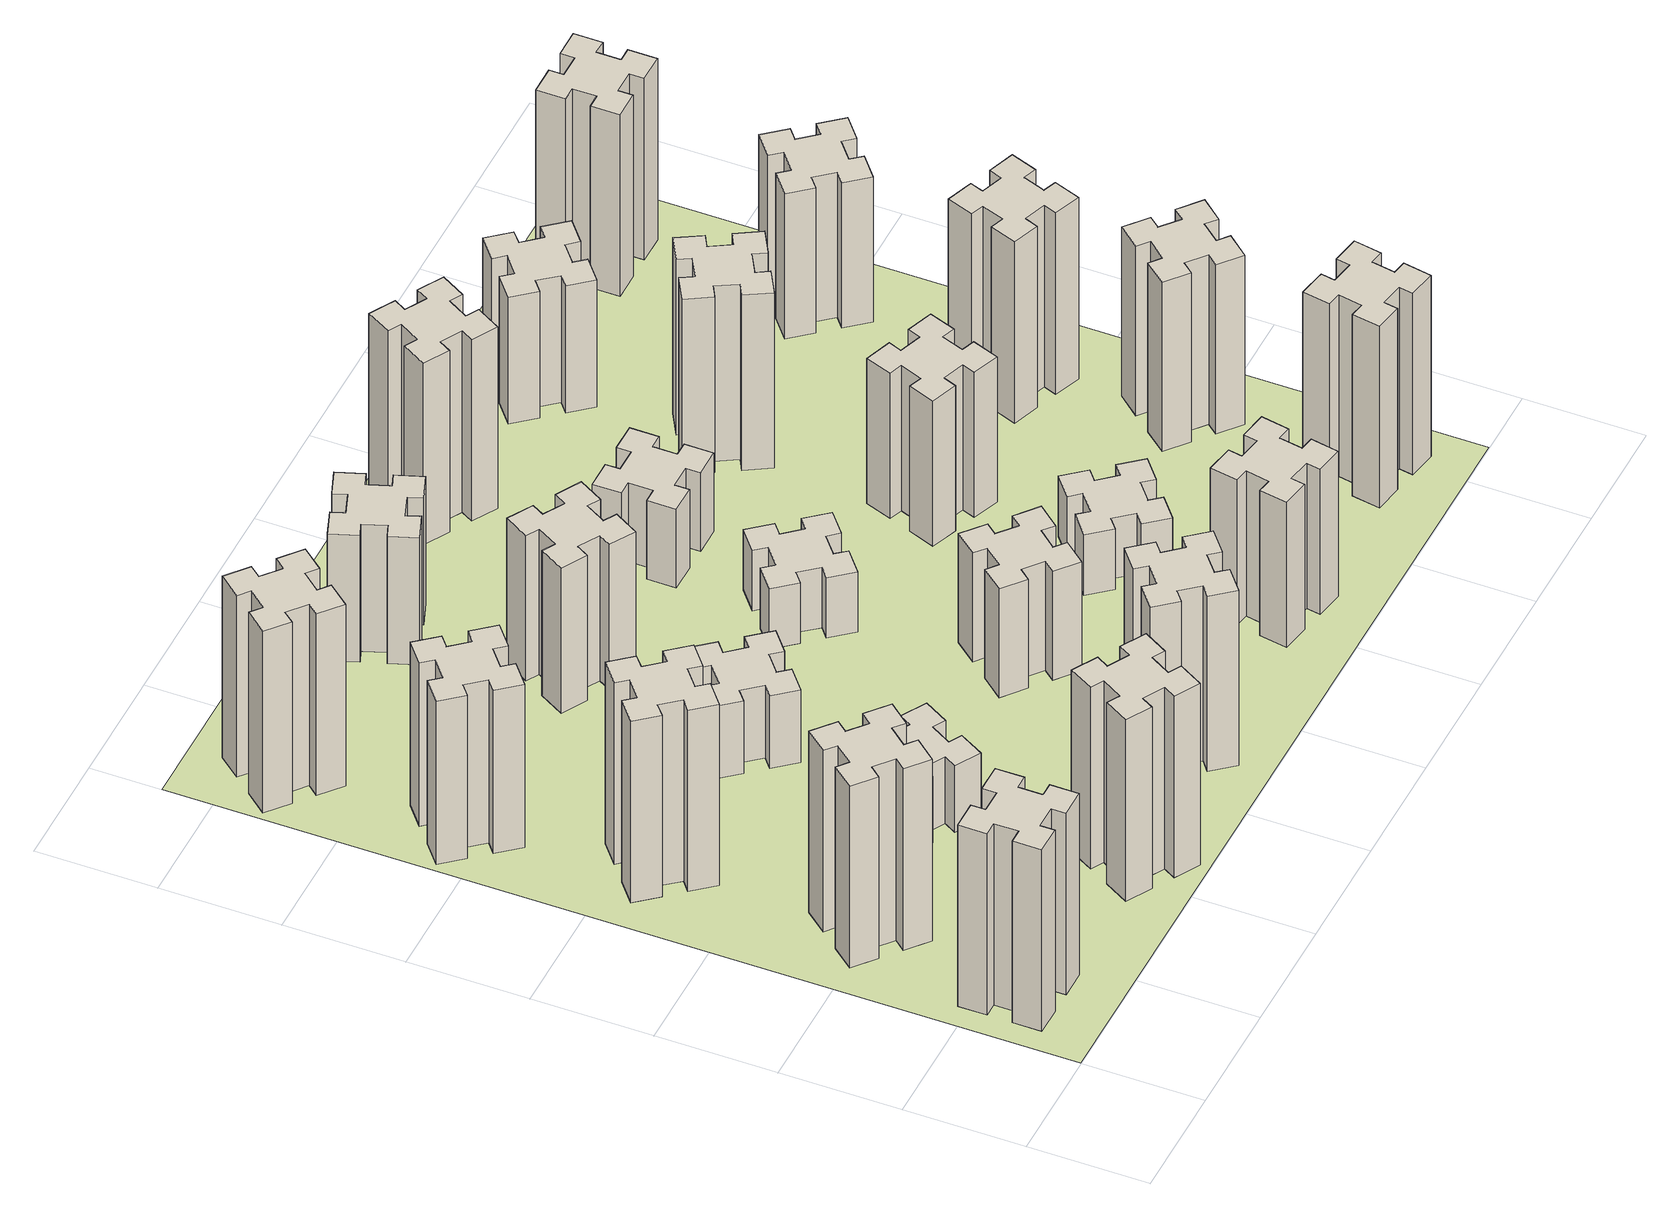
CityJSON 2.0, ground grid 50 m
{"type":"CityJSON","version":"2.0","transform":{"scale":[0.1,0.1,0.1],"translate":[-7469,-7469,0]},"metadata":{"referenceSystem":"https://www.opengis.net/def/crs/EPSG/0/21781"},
"CityObjects":{
"building1":{"type":"Building","attributes":{"class":"1000","function":"1000","usage":"1000","yearOfConstruction":2016,"roofType":"1000","measuredHeight":90,"storeysAboveGround":30,"storeysBelowGround":0},"geometry":[{"type":"Solid","lod":"1","boundaries":[[[[0,1,2,3,4,5,6,7,8,9,10,11,12,13,14,15,16,17,18,19]],[[17,16,20,21]],[[16,15,22,20]],[[15,14,23,22]],[[14,13,24,23]],[[13,12,25,24]],[[12,11,26,25]],[[11,10,27,26]],[[10,9,28,27]],[[9,8,29,28]],[[8,7,30,29]],[[7,6,31,30]],[[6,5,32,31]],[[5,4,33,32]],[[4,3,34,33]],[[3,2,35,34]],[[2,1,36,35]],[[1,0,37,36]],[[0,19,38,37]],[[19,18,39,38]],[[18,17,21,39]],[[24,25,26,27,28,29,30,31,32,33,34,35,36,37,38,39,21,20,22,23]]]]}]},
"building2":{"type":"Building","attributes":{"class":"1000","function":"1000","usage":"1000","yearOfConstruction":2016,"roofType":"1000","measuredHeight":90,"storeysAboveGround":30,"storeysBelowGround":0},"geometry":[{"type":"Solid","lod":"1","boundaries":[[[[40,41,42,43,44,45,46,47,48,49,50,51,52,53,54,55,56,57,58,59]],[[57,56,60,61]],[[56,55,62,60]],[[55,54,63,62]],[[54,53,64,63]],[[53,52,65,64]],[[52,51,66,65]],[[51,50,67,66]],[[50,49,68,67]],[[49,48,69,68]],[[48,47,70,69]],[[47,46,71,70]],[[46,45,72,71]],[[45,44,73,72]],[[44,43,74,73]],[[43,42,75,74]],[[42,41,76,75]],[[41,40,77,76]],[[40,59,78,77]],[[59,58,79,78]],[[58,57,61,79]],[[64,65,66,67,68,69,70,71,72,73,74,75,76,77,78,79,61,60,62,63]]]]}]},
"building3":{"type":"Building","attributes":{"class":"1000","function":"1000","usage":"1000","yearOfConstruction":2016,"roofType":"1000","measuredHeight":90,"storeysAboveGround":30,"storeysBelowGround":0},"geometry":[{"type":"Solid","lod":"1","boundaries":[[[[80,81,82,83,84,85,86,87,88,89,90,91,92,93,94,95,96,97,98,99]],[[97,96,100,101]],[[96,95,102,100]],[[95,94,103,102]],[[94,93,104,103]],[[93,92,105,104]],[[92,91,106,105]],[[91,90,107,106]],[[90,89,108,107]],[[89,88,109,108]],[[88,87,110,109]],[[87,86,111,110]],[[86,85,112,111]],[[85,84,113,112]],[[84,83,114,113]],[[83,82,115,114]],[[82,81,116,115]],[[81,80,117,116]],[[80,99,118,117]],[[99,98,119,118]],[[98,97,101,119]],[[104,105,106,107,108,109,110,111,112,113,114,115,116,117,118,119,101,100,102,103]]]]}]},
"building4":{"type":"Building","attributes":{"class":"1000","function":"1000","usage":"1000","yearOfConstruction":2016,"roofType":"1000","measuredHeight":81,"storeysAboveGround":30,"storeysBelowGround":0},"geometry":[{"type":"Solid","lod":"1","boundaries":[[[[120,121,122,123,124,125,126,127,128,129,130,131,132,133,134,135,136,137,138,139]],[[137,136,140,141]],[[136,135,142,140]],[[135,134,143,142]],[[134,133,144,143]],[[133,132,145,144]],[[132,131,146,145]],[[131,130,147,146]],[[130,129,148,147]],[[129,128,149,148]],[[128,127,150,149]],[[127,126,151,150]],[[126,125,152,151]],[[125,124,153,152]],[[124,123,154,153]],[[123,122,155,154]],[[122,121,156,155]],[[121,120,157,156]],[[120,139,158,157]],[[139,138,159,158]],[[138,137,141,159]],[[144,145,146,147,148,149,150,151,152,153,154,155,156,157,158,159,141,140,142,143]]]]}]},
"building5":{"type":"Building","attributes":{"class":"1000","function":"1000","usage":"1000","yearOfConstruction":2016,"roofType":"1000","measuredHeight":90,"storeysAboveGround":30,"storeysBelowGround":0},"geometry":[{"type":"Solid","lod":"1","boundaries":[[[[160,161,162,163,164,165,166,167,168,169,170,171,172,173,174,175,176,177,178,179]],[[177,176,180,181]],[[176,175,182,180]],[[175,174,183,182]],[[174,173,184,183]],[[173,172,185,184]],[[172,171,186,185]],[[171,170,187,186]],[[170,169,188,187]],[[169,168,189,188]],[[168,167,190,189]],[[167,166,191,190]],[[166,165,192,191]],[[165,164,193,192]],[[164,163,194,193]],[[163,162,195,194]],[[162,161,196,195]],[[161,160,197,196]],[[160,179,198,197]],[[179,178,199,198]],[[178,177,181,199]],[[184,185,186,187,188,189,190,191,192,193,194,195,196,197,198,199,181,180,182,183]]]]}]},
"building6":{"type":"Building","attributes":{"class":"1000","function":"1000","usage":"1000","yearOfConstruction":2016,"roofType":"1000","measuredHeight":90,"storeysAboveGround":30,"storeysBelowGround":0},"geometry":[{"type":"Solid","lod":"1","boundaries":[[[[200,201,202,203,204,205,206,207,208,209,210,211,212,213,214,215,216,217,218,219]],[[217,216,220,221]],[[216,215,222,220]],[[215,214,223,222]],[[214,213,224,223]],[[213,212,225,224]],[[212,211,226,225]],[[211,210,227,226]],[[210,209,228,227]],[[209,208,229,228]],[[208,207,230,229]],[[207,206,231,230]],[[206,205,232,231]],[[205,204,233,232]],[[204,203,234,233]],[[203,202,235,234]],[[202,201,236,235]],[[201,200,237,236]],[[200,219,238,237]],[[219,218,239,238]],[[218,217,221,239]],[[224,225,226,227,228,229,230,231,232,233,234,235,236,237,238,239,221,220,222,223]]]]}]},
"building7":{"type":"Building","attributes":{"class":"1000","function":"1000","usage":"1000","yearOfConstruction":2016,"roofType":"1000","measuredHeight":33,"storeysAboveGround":30,"storeysBelowGround":0},"geometry":[{"type":"Solid","lod":"1","boundaries":[[[[240,241,242,243,244,245,246,247,248,249,250,251,252,253,254,255,256,257,258,259]],[[257,256,260,261]],[[256,255,262,260]],[[255,254,263,262]],[[254,253,264,263]],[[253,252,265,264]],[[252,251,266,265]],[[251,250,267,266]],[[250,249,268,267]],[[249,248,269,268]],[[248,247,270,269]],[[247,246,271,270]],[[246,245,272,271]],[[245,244,273,272]],[[244,243,274,273]],[[243,242,275,274]],[[242,241,276,275]],[[241,240,277,276]],[[240,259,278,277]],[[259,258,279,278]],[[258,257,261,279]],[[264,265,266,267,268,269,270,271,272,273,274,275,276,277,278,279,261,260,262,263]]]]}]},
"building8":{"type":"Building","attributes":{"class":"1000","function":"1000","usage":"1000","yearOfConstruction":2016,"roofType":"1000","measuredHeight":36,"storeysAboveGround":30,"storeysBelowGround":0},"geometry":[{"type":"Solid","lod":"1","boundaries":[[[[280,281,282,283,284,285,286,287,288,289,290,291,292,293,294,295,296,297,298,299]],[[297,296,300,301]],[[296,295,302,300]],[[295,294,303,302]],[[294,293,304,303]],[[293,292,305,304]],[[292,291,306,305]],[[291,290,307,306]],[[290,289,308,307]],[[289,288,309,308]],[[288,287,310,309]],[[287,286,311,310]],[[286,285,312,311]],[[285,284,313,312]],[[284,283,314,313]],[[283,282,315,314]],[[282,281,316,315]],[[281,280,317,316]],[[280,299,318,317]],[[299,298,319,318]],[[298,297,301,319]],[[304,305,306,307,308,309,310,311,312,313,314,315,316,317,318,319,301,300,302,303]]]]}]},
"building9":{"type":"Building","attributes":{"class":"1000","function":"1000","usage":"1000","yearOfConstruction":2016,"roofType":"1000","measuredHeight":87,"storeysAboveGround":30,"storeysBelowGround":0},"geometry":[{"type":"Solid","lod":"1","boundaries":[[[[320,321,322,323,324,325,326,327,328,329,330,331,332,333,334,335,336,337,338,339]],[[337,336,340,341]],[[336,335,342,340]],[[335,334,343,342]],[[334,333,344,343]],[[333,332,345,344]],[[332,331,346,345]],[[331,330,347,346]],[[330,329,348,347]],[[329,328,349,348]],[[328,327,350,349]],[[327,326,351,350]],[[326,325,352,351]],[[325,324,353,352]],[[324,323,354,353]],[[323,322,355,354]],[[322,321,356,355]],[[321,320,357,356]],[[320,339,358,357]],[[339,338,359,358]],[[338,337,341,359]],[[344,345,346,347,348,349,350,351,352,353,354,355,356,357,358,359,341,340,342,343]]]]}]},
"building10":{"type":"Building","attributes":{"class":"1000","function":"1000","usage":"1000","yearOfConstruction":2016,"roofType":"1000","measuredHeight":72,"storeysAboveGround":30,"storeysBelowGround":0},"geometry":[{"type":"Solid","lod":"1","boundaries":[[[[360,361,362,363,364,365,366,367,368,369,370,371,372,373,374,375,376,377,378,379]],[[377,376,380,381]],[[376,375,382,380]],[[375,374,383,382]],[[374,373,384,383]],[[373,372,385,384]],[[372,371,386,385]],[[371,370,387,386]],[[370,369,388,387]],[[369,368,389,388]],[[368,367,390,389]],[[367,366,391,390]],[[366,365,392,391]],[[365,364,393,392]],[[364,363,394,393]],[[363,362,395,394]],[[362,361,396,395]],[[361,360,397,396]],[[360,379,398,397]],[[379,378,399,398]],[[378,377,381,399]],[[384,385,386,387,388,389,390,391,392,393,394,395,396,397,398,399,381,380,382,383]]]]}]},
"building11":{"type":"Building","attributes":{"class":"1000","function":"1000","usage":"1000","yearOfConstruction":2016,"roofType":"1000","measuredHeight":63,"storeysAboveGround":30,"storeysBelowGround":0},"geometry":[{"type":"Solid","lod":"1","boundaries":[[[[400,401,402,403,404,405,406,407,408,409,410,411,412,413,414,415,416,417,418,419]],[[417,416,420,421]],[[416,415,422,420]],[[415,414,423,422]],[[414,413,424,423]],[[413,412,425,424]],[[412,411,426,425]],[[411,410,427,426]],[[410,409,428,427]],[[409,408,429,428]],[[408,407,430,429]],[[407,406,431,430]],[[406,405,432,431]],[[405,404,433,432]],[[404,403,434,433]],[[403,402,435,434]],[[402,401,436,435]],[[401,400,437,436]],[[400,419,438,437]],[[419,418,439,438]],[[418,417,421,439]],[[424,425,426,427,428,429,430,431,432,433,434,435,436,437,438,439,421,420,422,423]]]]}]},
"building12":{"type":"Building","attributes":{"class":"1000","function":"1000","usage":"1000","yearOfConstruction":2016,"roofType":"1000","measuredHeight":54,"storeysAboveGround":30,"storeysBelowGround":0},"geometry":[{"type":"Solid","lod":"1","boundaries":[[[[440,441,442,443,444,445,446,447,448,449,450,451,452,453,454,455,456,457,458,459]],[[457,456,460,461]],[[456,455,462,460]],[[455,454,463,462]],[[454,453,464,463]],[[453,452,465,464]],[[452,451,466,465]],[[451,450,467,466]],[[450,449,468,467]],[[449,448,469,468]],[[448,447,470,469]],[[447,446,471,470]],[[446,445,472,471]],[[445,444,473,472]],[[444,443,474,473]],[[443,442,475,474]],[[442,441,476,475]],[[441,440,477,476]],[[440,459,478,477]],[[459,458,479,478]],[[458,457,461,479]],[[464,465,466,467,468,469,470,471,472,473,474,475,476,477,478,479,461,460,462,463]]]]}]},
"building13":{"type":"Building","attributes":{"class":"1000","function":"1000","usage":"1000","yearOfConstruction":2016,"roofType":"1000","measuredHeight":30,"storeysAboveGround":30,"storeysBelowGround":0},"geometry":[{"type":"Solid","lod":"1","boundaries":[[[[480,481,482,483,484,485,486,487,488,489,490,491,492,493,494,495,496,497,498,499]],[[497,496,500,501]],[[496,495,502,500]],[[495,494,503,502]],[[494,493,504,503]],[[493,492,505,504]],[[492,491,506,505]],[[491,490,507,506]],[[490,489,508,507]],[[489,488,509,508]],[[488,487,510,509]],[[487,486,511,510]],[[486,485,512,511]],[[485,484,513,512]],[[484,483,514,513]],[[483,482,515,514]],[[482,481,516,515]],[[481,480,517,516]],[[480,499,518,517]],[[499,498,519,518]],[[498,497,501,519]],[[504,505,506,507,508,509,510,511,512,513,514,515,516,517,518,519,501,500,502,503]]]]}]},
"building14":{"type":"Building","attributes":{"class":"1000","function":"1000","usage":"1000","yearOfConstruction":2016,"roofType":"1000","measuredHeight":72,"storeysAboveGround":30,"storeysBelowGround":0},"geometry":[{"type":"Solid","lod":"1","boundaries":[[[[520,521,522,523,524,525,526,527,528,529,530,531,532,533,534,535,536,537,538,539]],[[537,536,540,541]],[[536,535,542,540]],[[535,534,543,542]],[[534,533,544,543]],[[533,532,545,544]],[[532,531,546,545]],[[531,530,547,546]],[[530,529,548,547]],[[529,528,549,548]],[[528,527,550,549]],[[527,526,551,550]],[[526,525,552,551]],[[525,524,553,552]],[[524,523,554,553]],[[523,522,555,554]],[[522,521,556,555]],[[521,520,557,556]],[[520,539,558,557]],[[539,538,559,558]],[[538,537,541,559]],[[544,545,546,547,548,549,550,551,552,553,554,555,556,557,558,559,541,540,542,543]]]]}]},
"building15":{"type":"Building","attributes":{"class":"1000","function":"1000","usage":"1000","yearOfConstruction":2016,"roofType":"1000","measuredHeight":39,"storeysAboveGround":30,"storeysBelowGround":0},"geometry":[{"type":"Solid","lod":"1","boundaries":[[[[560,561,562,563,564,565,566,567,568,569,570,571,572,573,574,575,576,577,578,579]],[[577,576,580,581]],[[576,575,582,580]],[[575,574,583,582]],[[574,573,584,583]],[[573,572,585,584]],[[572,571,586,585]],[[571,570,587,586]],[[570,569,588,587]],[[569,568,589,588]],[[568,567,590,589]],[[567,566,591,590]],[[566,565,592,591]],[[565,564,593,592]],[[564,563,594,593]],[[563,562,595,594]],[[562,561,596,595]],[[561,560,597,596]],[[560,579,598,597]],[[579,578,599,598]],[[578,577,581,599]],[[584,585,586,587,588,589,590,591,592,593,594,595,596,597,598,599,581,580,582,583]]]]}]},
"building16":{"type":"Building","attributes":{"class":"1000","function":"1000","usage":"1000","yearOfConstruction":2016,"roofType":"1000","measuredHeight":90,"storeysAboveGround":30,"storeysBelowGround":0},"geometry":[{"type":"Solid","lod":"1","boundaries":[[[[600,601,602,603,604,605,606,607,608,609,610,611,612,613,614,615,616,617,618,619]],[[617,616,620,621]],[[616,615,622,620]],[[615,614,623,622]],[[614,613,624,623]],[[613,612,625,624]],[[612,611,626,625]],[[611,610,627,626]],[[610,609,628,627]],[[609,608,629,628]],[[608,607,630,629]],[[607,606,631,630]],[[606,605,632,631]],[[605,604,633,632]],[[604,603,634,633]],[[603,602,635,634]],[[602,601,636,635]],[[601,600,637,636]],[[600,619,638,637]],[[619,618,639,638]],[[618,617,621,639]],[[624,625,626,627,628,629,630,631,632,633,634,635,636,637,638,639,621,620,622,623]]]]}]},
"building17":{"type":"Building","attributes":{"class":"1000","function":"1000","usage":"1000","yearOfConstruction":2016,"roofType":"1000","measuredHeight":30,"storeysAboveGround":30,"storeysBelowGround":0},"geometry":[{"type":"Solid","lod":"1","boundaries":[[[[640,641,642,643,644,645,646,647,648,649,650,651,652,653,654,655,656,657,658,659]],[[657,656,660,661]],[[656,655,662,660]],[[655,654,663,662]],[[654,653,664,663]],[[653,652,665,664]],[[652,651,666,665]],[[651,650,667,666]],[[650,649,668,667]],[[649,648,669,668]],[[648,647,670,669]],[[647,646,671,670]],[[646,645,672,671]],[[645,644,673,672]],[[644,643,674,673]],[[643,642,675,674]],[[642,641,676,675]],[[641,640,677,676]],[[640,659,678,677]],[[659,658,679,678]],[[658,657,661,679]],[[664,665,666,667,668,669,670,671,672,673,674,675,676,677,678,679,661,660,662,663]]]]}]},
"building18":{"type":"Building","attributes":{"class":"1000","function":"1000","usage":"1000","yearOfConstruction":2016,"roofType":"1000","measuredHeight":72,"storeysAboveGround":30,"storeysBelowGround":0},"geometry":[{"type":"Solid","lod":"1","boundaries":[[[[680,681,682,683,684,685,686,687,688,689,690,691,692,693,694,695,696,697,698,699]],[[697,696,700,701]],[[696,695,702,700]],[[695,694,703,702]],[[694,693,704,703]],[[693,692,705,704]],[[692,691,706,705]],[[691,690,707,706]],[[690,689,708,707]],[[689,688,709,708]],[[688,687,710,709]],[[687,686,711,710]],[[686,685,712,711]],[[685,684,713,712]],[[684,683,714,713]],[[683,682,715,714]],[[682,681,716,715]],[[681,680,717,716]],[[680,699,718,717]],[[699,698,719,718]],[[698,697,701,719]],[[704,705,706,707,708,709,710,711,712,713,714,715,716,717,718,719,701,700,702,703]]]]}]},
"building19":{"type":"Building","attributes":{"class":"1000","function":"1000","usage":"1000","yearOfConstruction":2016,"roofType":"1000","measuredHeight":87,"storeysAboveGround":30,"storeysBelowGround":0},"geometry":[{"type":"Solid","lod":"1","boundaries":[[[[720,721,722,723,724,725,726,727,728,729,730,731,732,733,734,735,736,737,738,739]],[[737,736,740,741]],[[736,735,742,740]],[[735,734,743,742]],[[734,733,744,743]],[[733,732,745,744]],[[732,731,746,745]],[[731,730,747,746]],[[730,729,748,747]],[[729,728,749,748]],[[728,727,750,749]],[[727,726,751,750]],[[726,725,752,751]],[[725,724,753,752]],[[724,723,754,753]],[[723,722,755,754]],[[722,721,756,755]],[[721,720,757,756]],[[720,739,758,757]],[[739,738,759,758]],[[738,737,741,759]],[[744,745,746,747,748,749,750,751,752,753,754,755,756,757,758,759,741,740,742,743]]]]}]},
"building20":{"type":"Building","attributes":{"class":"1000","function":"1000","usage":"1000","yearOfConstruction":2016,"roofType":"1000","measuredHeight":90,"storeysAboveGround":30,"storeysBelowGround":0},"geometry":[{"type":"Solid","lod":"1","boundaries":[[[[760,761,762,763,764,765,766,767,768,769,770,771,772,773,774,775,776,777,778,779]],[[777,776,780,781]],[[776,775,782,780]],[[775,774,783,782]],[[774,773,784,783]],[[773,772,785,784]],[[772,771,786,785]],[[771,770,787,786]],[[770,769,788,787]],[[769,768,789,788]],[[768,767,790,789]],[[767,766,791,790]],[[766,765,792,791]],[[765,764,793,792]],[[764,763,794,793]],[[763,762,795,794]],[[762,761,796,795]],[[761,760,797,796]],[[760,779,798,797]],[[779,778,799,798]],[[778,777,781,799]],[[784,785,786,787,788,789,790,791,792,793,794,795,796,797,798,799,781,780,782,783]]]]}]},
"building21":{"type":"Building","attributes":{"class":"1000","function":"1000","usage":"1000","yearOfConstruction":2016,"roofType":"1000","measuredHeight":63,"storeysAboveGround":30,"storeysBelowGround":0},"geometry":[{"type":"Solid","lod":"1","boundaries":[[[[800,801,802,803,804,805,806,807,808,809,810,811,812,813,814,815,816,817,818,819]],[[817,816,820,821]],[[816,815,822,820]],[[815,814,823,822]],[[814,813,824,823]],[[813,812,825,824]],[[812,811,826,825]],[[811,810,827,826]],[[810,809,828,827]],[[809,808,829,828]],[[808,807,830,829]],[[807,806,831,830]],[[806,805,832,831]],[[805,804,833,832]],[[804,803,834,833]],[[803,802,835,834]],[[802,801,836,835]],[[801,800,837,836]],[[800,819,838,837]],[[819,818,839,838]],[[818,817,821,839]],[[824,825,826,827,828,829,830,831,832,833,834,835,836,837,838,839,821,820,822,823]]]]}]},
"building22":{"type":"Building","attributes":{"class":"1000","function":"1000","usage":"1000","yearOfConstruction":2016,"roofType":"1000","measuredHeight":84,"storeysAboveGround":30,"storeysBelowGround":0},"geometry":[{"type":"Solid","lod":"1","boundaries":[[[[840,841,842,843,844,845,846,847,848,849,850,851,852,853,854,855,856,857,858,859]],[[857,856,860,861]],[[856,855,862,860]],[[855,854,863,862]],[[854,853,864,863]],[[853,852,865,864]],[[852,851,866,865]],[[851,850,867,866]],[[850,849,868,867]],[[849,848,869,868]],[[848,847,870,869]],[[847,846,871,870]],[[846,845,872,871]],[[845,844,873,872]],[[844,843,874,873]],[[843,842,875,874]],[[842,841,876,875]],[[841,840,877,876]],[[840,859,878,877]],[[859,858,879,878]],[[858,857,861,879]],[[864,865,866,867,868,869,870,871,872,873,874,875,876,877,878,879,861,860,862,863]]]]}]},
"building23":{"type":"Building","attributes":{"class":"1000","function":"1000","usage":"1000","yearOfConstruction":2016,"roofType":"1000","measuredHeight":90,"storeysAboveGround":30,"storeysBelowGround":0},"geometry":[{"type":"Solid","lod":"1","boundaries":[[[[880,881,882,883,884,885,886,887,888,889,890,891,892,893,894,895,896,897,898,899]],[[897,896,900,901]],[[896,895,902,900]],[[895,894,903,902]],[[894,893,904,903]],[[893,892,905,904]],[[892,891,906,905]],[[891,890,907,906]],[[890,889,908,907]],[[889,888,909,908]],[[888,887,910,909]],[[887,886,911,910]],[[886,885,912,911]],[[885,884,913,912]],[[884,883,914,913]],[[883,882,915,914]],[[882,881,916,915]],[[881,880,917,916]],[[880,899,918,917]],[[899,898,919,918]],[[898,897,901,919]],[[904,905,906,907,908,909,910,911,912,913,914,915,916,917,918,919,901,900,902,903]]]]}]},
"building24":{"type":"Building","attributes":{"class":"1000","function":"1000","usage":"1000","yearOfConstruction":2016,"roofType":"1000","measuredHeight":72,"storeysAboveGround":30,"storeysBelowGround":0},"geometry":[{"type":"Solid","lod":"1","boundaries":[[[[920,921,922,923,924,925,926,927,928,929,930,931,932,933,934,935,936,937,938,939]],[[937,936,940,941]],[[936,935,942,940]],[[935,934,943,942]],[[934,933,944,943]],[[933,932,945,944]],[[932,931,946,945]],[[931,930,947,946]],[[930,929,948,947]],[[929,928,949,948]],[[928,927,950,949]],[[927,926,951,950]],[[926,925,952,951]],[[925,924,953,952]],[[924,923,954,953]],[[923,922,955,954]],[[922,921,956,955]],[[921,920,957,956]],[[920,939,958,957]],[[939,938,959,958]],[[938,937,941,959]],[[944,945,946,947,948,949,950,951,952,953,954,955,956,957,958,959,941,940,942,943]]]]}]},
"building25":{"type":"Building","attributes":{"class":"1000","function":"1000","usage":"1000","yearOfConstruction":2016,"roofType":"1000","measuredHeight":90,"storeysAboveGround":30,"storeysBelowGround":0},"geometry":[{"type":"Solid","lod":"1","boundaries":[[[[960,961,962,963,964,965,966,967,968,969,970,971,972,973,974,975,976,977,978,979]],[[977,976,980,981]],[[976,975,982,980]],[[975,974,983,982]],[[974,973,984,983]],[[973,972,985,984]],[[972,971,986,985]],[[971,970,987,986]],[[970,969,988,987]],[[969,968,989,988]],[[968,967,990,989]],[[967,966,991,990]],[[966,965,992,991]],[[965,964,993,992]],[[964,963,994,993]],[[963,962,995,994]],[[962,961,996,995]],[[961,960,997,996]],[[960,979,998,997]],[[979,978,999,998]],[[978,977,981,999]],[[984,985,986,987,988,989,990,991,992,993,994,995,996,997,998,999,981,980,982,983]]]]}]},
"landuse1":{"type":"LandUse","attributes":{"name":"plot1","function":"1010"},"geometry":[{"type":"MultiSurface","lod":"1","boundaries":[[[1000,1001,1002,1003]]]}]}
},
"vertices":[
[165,425,0],[165,325,0],[105,325,0],[105,205,0],[225,205,0],[225,265,0],[325,265,0],[325,205,0],[445,205,0],[445,325,0],[385,325,0],[385,425,0],[445,425,0],[445,545,0],[325,545,0],[325,485,0],[225,485,0],[225,545,0],[105,545,0],[105,425,0],[225,485,900],[225,545,900],[325,485,900],[325,545,900],[445,545,900],[445,425,900],[385,425,900],[385,325,900],[445,325,900],[445,205,900],[325,205,900],[325,265,900],[225,265,900],[225,205,900],[105,205,900],[105,325,900],[165,325,900],[165,425,900],[105,425,900],[105,545,900],
[484,1067,0],[408,1132,0],[446,1178,0],[354,1255,0],[277,1163,0],[323,1124,0],[259,1048,0],[213,1086,0],[136,994,0],[228,917,0],[266,963,0],[343,899,0],[304,853,0],[396,776,0],[473,868,0],[427,906,0],[492,983,0],[538,944,0],[615,1036,0],[523,1113,0],[492,983,900],[538,944,900],[427,906,900],[473,868,900],[396,776,900],[304,853,900],[343,899,900],[266,963,900],[228,917,900],[136,994,900],[213,1086,900],[259,1048,900],[323,1124,900],[277,1163,900],[354,1255,900],[446,1178,900],[408,1132,900],[484,1067,900],[523,1113,900],[615,1036,900],
[492,1888,0],[427,1964,0],[473,2003,0],[396,2095,0],[304,2018,0],[343,1972,0],[266,1907,0],[228,1953,0],[136,1876,0],[213,1784,0],[259,1823,0],[323,1746,0],[277,1708,0],[354,1616,0],[446,1693,0],[408,1739,0],[484,1803,0],[523,1757,0],[615,1834,0],[538,1926,0],[484,1803,900],[523,1757,900],[408,1739,900],[446,1693,900],[354,1616,900],[277,1708,900],[323,1746,900],[259,1823,900],[213,1784,900],[136,1876,900],[228,1953,900],[266,1907,900],[343,1972,900],[304,2018,900],[396,2095,900],[473,2003,900],[427,1964,900],[492,1888,900],[538,1926,900],[615,1834,900],
[243,2712,0],[166,2647,0],[128,2693,0],[36,2616,0],[113,2524,0],[159,2563,0],[223,2486,0],[177,2448,0],[254,2356,0],[346,2433,0],[308,2479,0],[384,2543,0],[423,2497,0],[515,2574,0],[438,2666,0],[392,2628,0],[327,2704,0],[373,2743,0],[296,2835,0],[204,2758,0],[327,2704,810],[373,2743,810],[392,2628,810],[438,2666,810],[515,2574,810],[423,2497,810],[384,2543,810],[308,2479,810],[346,2433,810],[254,2356,810],[177,2448,810],[223,2486,810],[159,2563,810],[113,2524,810],[36,2616,810],[128,2693,810],[166,2647,810],[243,2712,810],[204,2758,810],[296,2835,810],
[1214,346,0],[1127,396,0],[1157,448,0],[1053,508,0],[993,404,0],[1045,374,0],[995,287,0],[943,317,0],[883,213,0],[987,153,0],[1017,205,0],[1104,155,0],[1074,103,0],[1178,43,0],[1238,147,0],[1186,177,0],[1236,264,0],[1288,234,0],[1348,338,0],[1244,398,0],[1236,264,900],[1288,234,900],[1186,177,900],[1238,147,900],[1178,43,900],[1074,103,900],[1104,155,900],[1017,205,900],[987,153,900],[883,213,900],[943,317,900],[995,287,900],[1045,374,900],[993,404,900],[1053,508,900],[1157,448,900],[1127,396,900],[1214,346,900],[1244,398,900],[1348,338,900],
[384,3387,0],[308,3452,0],[346,3498,0],[254,3575,0],[177,3483,0],[223,3444,0],[159,3368,0],[113,3406,0],[36,3314,0],[128,3237,0],[166,3283,0],[243,3219,0],[204,3173,0],[296,3096,0],[373,3188,0],[327,3226,0],[392,3303,0],[438,3264,0],[515,3356,0],[423,3433,0],[392,3303,900],[438,3264,900],[327,3226,900],[373,3188,900],[296,3096,900],[204,3173,900],[243,3219,900],[166,3283,900],[128,3237,900],[36,3314,900],[113,3406,900],[159,3368,900],[223,3444,900],[177,3483,900],[254,3575,900],[346,3498,900],[308,3452,900],[384,3387,900],[423,3433,900],[515,3356,900],
[1086,1017,0],[1136,1104,0],[1188,1074,0],[1248,1178,0],[1144,1238,0],[1114,1186,0],[1027,1236,0],[1057,1288,0],[953,1348,0],[893,1244,0],[945,1214,0],[895,1127,0],[843,1157,0],[783,1053,0],[887,993,0],[917,1045,0],[1004,995,0],[974,943,0],[1078,883,0],[1138,987,0],[1004,995,330],[974,943,330],[917,1045,330],[887,993,330],[783,1053,330],[843,1157,330],[895,1127,330],[945,1214,330],[893,1244,330],[953,1348,330],[1057,1288,330],[1027,1236,330],[1114,1186,330],[1144,1238,330],[1248,1178,330],[1188,1074,330],[1136,1104,330],[1086,1017,330],[1138,987,330],[1078,883,330],
[1083,1972,0],[1006,1907,0],[968,1953,0],[876,1876,0],[953,1784,0],[999,1823,0],[1063,1746,0],[1017,1708,0],[1094,1616,0],[1186,1693,0],[1148,1739,0],[1224,1803,0],[1263,1757,0],[1355,1834,0],[1278,1926,0],[1232,1888,0],[1167,1964,0],[1213,2003,0],[1136,2095,0],[1044,2018,0],[1167,1964,360],[1213,2003,360],[1232,1888,360],[1278,1926,360],[1355,1834,360],[1263,1757,360],[1224,1803,360],[1148,1739,360],[1186,1693,360],[1094,1616,360],[1017,1708,360],[1063,1746,360],[999,1823,360],[953,1784,360],[876,1876,360],[968,1953,360],[1006,1907,360],[1083,1972,360],[1044,2018,360],[1136,2095,360],
[1639,343,0],[1703,266,0],[1657,228,0],[1734,136,0],[1826,213,0],[1788,259,0],[1864,323,0],[1903,277,0],[1995,354,0],[1918,446,0],[1872,408,0],[1807,484,0],[1853,523,0],[1776,615,0],[1684,538,0],[1723,492,0],[1646,427,0],[1608,473,0],[1516,396,0],[1593,304,0],[1646,427,870],[1608,473,870],[1723,492,870],[1684,538,870],[1776,615,870],[1853,523,870],[1807,484,870],[1872,408,870],[1918,446,870],[1995,354,870],[1903,277,870],[1864,323,870],[1788,259,870],[1826,213,870],[1734,136,870],[1657,228,870],[1703,266,870],[1639,343,870],[1593,304,870],[1516,396,870],
[1117,2525,0],[1204,2475,0],[1174,2423,0],[1278,2363,0],[1338,2467,0],[1286,2497,0],[1336,2584,0],[1388,2554,0],[1448,2658,0],[1344,2718,0],[1314,2666,0],[1227,2716,0],[1257,2768,0],[1153,2828,0],[1093,2724,0],[1145,2694,0],[1095,2607,0],[1043,2637,0],[983,2533,0],[1087,2473,0],[1095,2607,720],[1043,2637,720],[1145,2694,720],[1093,2724,720],[1153,2828,720],[1257,2768,720],[1227,2716,720],[1314,2666,720],[1344,2718,720],[1448,2658,720],[1388,2554,720],[1336,2584,720],[1286,2497,720],[1338,2467,720],[1278,2363,720],[1174,2423,720],[1204,2475,720],[1117,2525,720],[1087,2473,720],[983,2533,720],
[1125,3456,0],[1031,3422,0],[1010,3478,0],[897,3437,0],[939,3324,0],[995,3345,0],[1029,3251,0],[973,3230,0],[1014,3117,0],[1127,3159,0],[1106,3215,0],[1200,3249,0],[1220,3193,0],[1333,3234,0],[1292,3347,0],[1236,3326,0],[1202,3420,0],[1258,3440,0],[1217,3553,0],[1104,3512,0],[1202,3420,630],[1258,3440,630],[1236,3326,630],[1292,3347,630],[1333,3234,630],[1220,3193,630],[1200,3249,630],[1106,3215,630],[1127,3159,630],[1014,3117,630],[973,3230,630],[1029,3251,630],[995,3345,630],[939,3324,630],[897,3437,630],[1010,3478,630],[1031,3422,630],[1125,3456,630],[1104,3512,630],[1217,3553,630],
[1846,1063,0],[1923,999,0],[1884,953,0],[1976,876,0],[2053,968,0],[2007,1006,0],[2072,1083,0],[2118,1044,0],[2195,1136,0],[2103,1213,0],[2064,1167,0],[1988,1232,0],[2026,1278,0],[1934,1355,0],[1857,1263,0],[1903,1224,0],[1839,1148,0],[1793,1186,0],[1716,1094,0],[1808,1017,0],[1839,1148,540],[1793,1186,540],[1903,1224,540],[1857,1263,540],[1934,1355,540],[2026,1278,540],[1988,1232,540],[2064,1167,540],[2103,1213,540],[2195,1136,540],[2118,1044,540],[2072,1083,540],[2007,1006,540],[2053,968,540],[1976,876,540],[1884,953,540],[1923,999,540],[1846,1063,540],[1808,1017,540],[1716,1094,540],
[1972,1988,0],[1907,2064,0],[1953,2103,0],[1876,2195,0],[1784,2118,0],[1823,2072,0],[1746,2007,0],[1708,2053,0],[1616,1976,0],[1693,1884,0],[1739,1923,0],[1803,1846,0],[1757,1808,0],[1834,1716,0],[1926,1793,0],[1888,1839,0],[1964,1903,0],[2003,1857,0],[2095,1934,0],[2018,2026,0],[1964,1903,300],[2003,1857,300],[1888,1839,300],[1926,1793,300],[1834,1716,300],[1757,1808,300],[1803,1846,300],[1739,1923,300],[1693,1884,300],[1616,1976,300],[1708,2053,300],[1746,2007,300],[1823,2072,300],[1784,2118,300],[1876,2195,300],[1953,2103,300],[1907,2064,300],[1972,1988,300],[2018,2026,300],[2095,1934,300],
[2496,444,0],[2478,345,0],[2419,356,0],[2398,237,0],[2517,217,0],[2527,276,0],[2625,258,0],[2615,199,0],[2733,178,0],[2754,297,0],[2695,307,0],[2712,405,0],[2771,395,0],[2792,513,0],[2674,534,0],[2664,475,0],[2565,492,0],[2576,551,0],[2457,572,0],[2437,454,0],[2565,492,720],[2576,551,720],[2664,475,720],[2674,534,720],[2792,513,720],[2771,395,720],[2712,405,720],[2695,307,720],[2754,297,720],[2733,178,720],[2615,199,720],[2625,258,720],[2527,276,720],[2517,217,720],[2398,237,720],[2419,356,720],[2478,345,720],[2496,444,720],[2437,454,720],[2457,572,720],
[2065,2545,0],[2065,2645,0],[2125,2645,0],[2125,2765,0],[2005,2765,0],[2005,2705,0],[1905,2705,0],[1905,2765,0],[1785,2765,0],[1785,2645,0],[1845,2645,0],[1845,2545,0],[1785,2545,0],[1785,2425,0],[1905,2425,0],[1905,2485,0],[2005,2485,0],[2005,2425,0],[2125,2425,0],[2125,2545,0],[2005,2485,390],[2005,2425,390],[1905,2485,390],[1905,2425,390],[1785,2425,390],[1785,2545,390],[1845,2545,390],[1845,2645,390],[1785,2645,390],[1785,2765,390],[1905,2765,390],[1905,2705,390],[2005,2705,390],[2005,2765,390],[2125,2765,390],[2125,2645,390],[2065,2645,390],[2065,2545,390],[2125,2545,390],[2125,2425,390],
[1954,3506,0],[1867,3556,0],[1897,3608,0],[1793,3668,0],[1733,3564,0],[1785,3534,0],[1735,3447,0],[1683,3477,0],[1623,3373,0],[1727,3313,0],[1757,3365,0],[1844,3315,0],[1814,3263,0],[1918,3203,0],[1978,3307,0],[1926,3337,0],[1976,3424,0],[2028,3394,0],[2088,3498,0],[1984,3558,0],[1976,3424,900],[2028,3394,900],[1926,3337,900],[1978,3307,900],[1918,3203,900],[1814,3263,900],[1844,3315,900],[1757,3365,900],[1727,3313,900],[1623,3373,900],[1683,3477,900],[1735,3447,900],[1785,3534,900],[1733,3564,900],[1793,3668,900],[1897,3608,900],[1867,3556,900],[1954,3506,900],[1984,3558,900],[2088,3498,900],
[2563,1132,0],[2486,1067,0],[2448,1113,0],[2356,1036,0],[2433,944,0],[2479,983,0],[2543,906,0],[2497,868,0],[2574,776,0],[2666,853,0],[2628,899,0],[2704,963,0],[2743,917,0],[2835,994,0],[2758,1086,0],[2712,1048,0],[2647,1124,0],[2693,1163,0],[2616,1255,0],[2524,1178,0],[2647,1124,300],[2693,1163,300],[2712,1048,300],[2758,1086,300],[2835,994,300],[2743,917,300],[2704,963,300],[2628,899,300],[2666,853,300],[2574,776,300],[2497,868,300],[2543,906,300],[2479,983,300],[2433,944,300],[2356,1036,300],[2448,1113,300],[2486,1067,300],[2563,1132,300],[2524,1178,300],[2616,1255,300],
[2682,1671,0],[2716,1765,0],[2772,1744,0],[2813,1857,0],[2700,1898,0],[2680,1842,0],[2586,1876,0],[2607,1932,0],[2494,1973,0],[2453,1860,0],[2509,1840,0],[2475,1746,0],[2419,1767,0],[2377,1654,0],[2490,1613,0],[2511,1669,0],[2605,1635,0],[2584,1579,0],[2697,1537,0],[2738,1650,0],[2605,1635,720],[2584,1579,720],[2511,1669,720],[2490,1613,720],[2377,1654,720],[2419,1767,720],[2475,1746,720],[2509,1840,720],[2453,1860,720],[2494,1973,720],[2607,1932,720],[2586,1876,720],[2680,1842,720],[2700,1898,720],[2813,1857,720],[2772,1744,720],[2716,1765,720],[2682,1671,720],[2738,1650,720],[2697,1537,720],
[2475,2584,0],[2525,2497,0],[2473,2467,0],[2533,2363,0],[2637,2423,0],[2607,2475,0],[2694,2525,0],[2724,2473,0],[2828,2533,0],[2768,2637,0],[2716,2607,0],[2666,2694,0],[2718,2724,0],[2658,2828,0],[2554,2768,0],[2584,2716,0],[2497,2666,0],[2467,2718,0],[2363,2658,0],[2423,2554,0],[2497,2666,870],[2467,2718,870],[2584,2716,870],[2554,2768,870],[2658,2828,870],[2718,2724,870],[2666,2694,870],[2716,2607,870],[2768,2637,870],[2828,2533,870],[2724,2473,870],[2694,2525,870],[2607,2475,870],[2637,2423,870],[2533,2363,870],[2473,2467,870],[2525,2497,870],[2475,2584,870],[2423,2554,870],[2363,2658,870],
[3504,475,0],[3405,492,0],[3416,551,0],[3297,572,0],[3277,454,0],[3336,444,0],[3318,345,0],[3259,356,0],[3238,237,0],[3357,217,0],[3367,276,0],[3465,258,0],[3455,199,0],[3573,178,0],[3594,297,0],[3535,307,0],[3552,405,0],[3611,395,0],[3632,513,0],[3514,534,0],[3552,405,900],[3611,395,900],[3535,307,900],[3594,297,900],[3573,178,900],[3455,199,900],[3465,258,900],[3367,276,900],[3357,217,900],[3238,237,900],[3259,356,900],[3318,345,900],[3336,444,900],[3277,454,900],[3297,572,900],[3416,551,900],[3405,492,900],[3504,475,900],[3514,534,900],[3632,513,900],
[2712,3368,0],[2647,3444,0],[2693,3483,0],[2616,3575,0],[2524,3498,0],[2563,3452,0],[2486,3387,0],[2448,3433,0],[2356,3356,0],[2433,3264,0],[2479,3303,0],[2543,3226,0],[2497,3188,0],[2574,3096,0],[2666,3173,0],[2628,3219,0],[2704,3283,0],[2743,3237,0],[2835,3314,0],[2758,3406,0],[2704,3283,630],[2743,3237,630],[2628,3219,630],[2666,3173,630],[2574,3096,630],[2497,3188,630],[2543,3226,630],[2479,3303,630],[2433,3264,630],[2356,3356,630],[2448,3433,630],[2486,3387,630],[2563,3452,630],[2524,3498,630],[2616,3575,630],[2693,3483,630],[2647,3444,630],[2712,3368,630],[2758,3406,630],[2835,3314,630],
[3544,1167,0],[3468,1232,0],[3506,1278,0],[3414,1355,0],[3337,1263,0],[3383,1224,0],[3319,1148,0],[3273,1186,0],[3196,1094,0],[3288,1017,0],[3326,1063,0],[3403,999,0],[3364,953,0],[3456,876,0],[3533,968,0],[3487,1006,0],[3552,1083,0],[3598,1044,0],[3675,1136,0],[3583,1213,0],[3552,1083,840],[3598,1044,840],[3487,1006,840],[3533,968,840],[3456,876,840],[3364,953,840],[3403,999,840],[3326,1063,840],[3288,1017,840],[3196,1094,840],[3273,1186,840],[3319,1148,840],[3383,1224,840],[3337,1263,840],[3414,1355,840],[3506,1278,840],[3468,1232,840],[3544,1167,840],[3583,1213,840],[3675,1136,840],
[3420,1842,0],[3326,1876,0],[3347,1932,0],[3234,1973,0],[3193,1860,0],[3249,1840,0],[3215,1746,0],[3159,1767,0],[3117,1654,0],[3230,1613,0],[3251,1669,0],[3345,1635,0],[3324,1579,0],[3437,1537,0],[3478,1650,0],[3422,1671,0],[3456,1765,0],[3512,1744,0],[3553,1857,0],[3440,1898,0],[3456,1765,900],[3512,1744,900],[3422,1671,900],[3478,1650,900],[3437,1537,900],[3324,1579,900],[3345,1635,900],[3251,1669,900],[3230,1613,900],[3117,1654,900],[3159,1767,900],[3215,1746,900],[3249,1840,900],[3193,1860,900],[3234,1973,900],[3347,1932,900],[3326,1876,900],[3420,1842,900],[3440,1898,900],[3553,1857,900],
[3319,2563,0],[3383,2486,0],[3337,2448,0],[3414,2356,0],[3506,2433,0],[3468,2479,0],[3544,2543,0],[3583,2497,0],[3675,2574,0],[3598,2666,0],[3552,2628,0],[3487,2704,0],[3533,2743,0],[3456,2835,0],[3364,2758,0],[3403,2712,0],[3326,2647,0],[3288,2693,0],[3196,2616,0],[3273,2524,0],[3326,2647,720],[3288,2693,720],[3403,2712,720],[3364,2758,720],[3456,2835,720],[3533,2743,720],[3487,2704,720],[3552,2628,720],[3598,2666,720],[3675,2574,720],[3583,2497,720],[3544,2543,720],[3468,2479,720],[3506,2433,720],[3414,2356,720],[3337,2448,720],[3383,2486,720],[3319,2563,720],[3273,2524,720],[3196,2616,720],
[3285,3325,0],[3385,3325,0],[3385,3265,0],[3505,3265,0],[3505,3385,0],[3445,3385,0],[3445,3485,0],[3505,3485,0],[3505,3605,0],[3385,3605,0],[3385,3545,0],[3285,3545,0],[3285,3605,0],[3165,3605,0],[3165,3485,0],[3225,3485,0],[3225,3385,0],[3165,3385,0],[3165,3265,0],[3285,3265,0],[3225,3385,900],[3165,3385,900],[3225,3485,900],[3165,3485,900],[3165,3605,900],[3285,3605,900],[3285,3545,900],[3385,3545,900],[3385,3605,900],[3505,3605,900],[3505,3485,900],[3445,3485,900],[3445,3385,900],[3505,3385,900],[3505,3265,900],[3385,3265,900],[3385,3325,900],[3285,3325,900],[3285,3265,900],[3165,3265,900],
[5,3705,0],[3705,3705,0],[3705,5,0],[5,5,0]
]}
